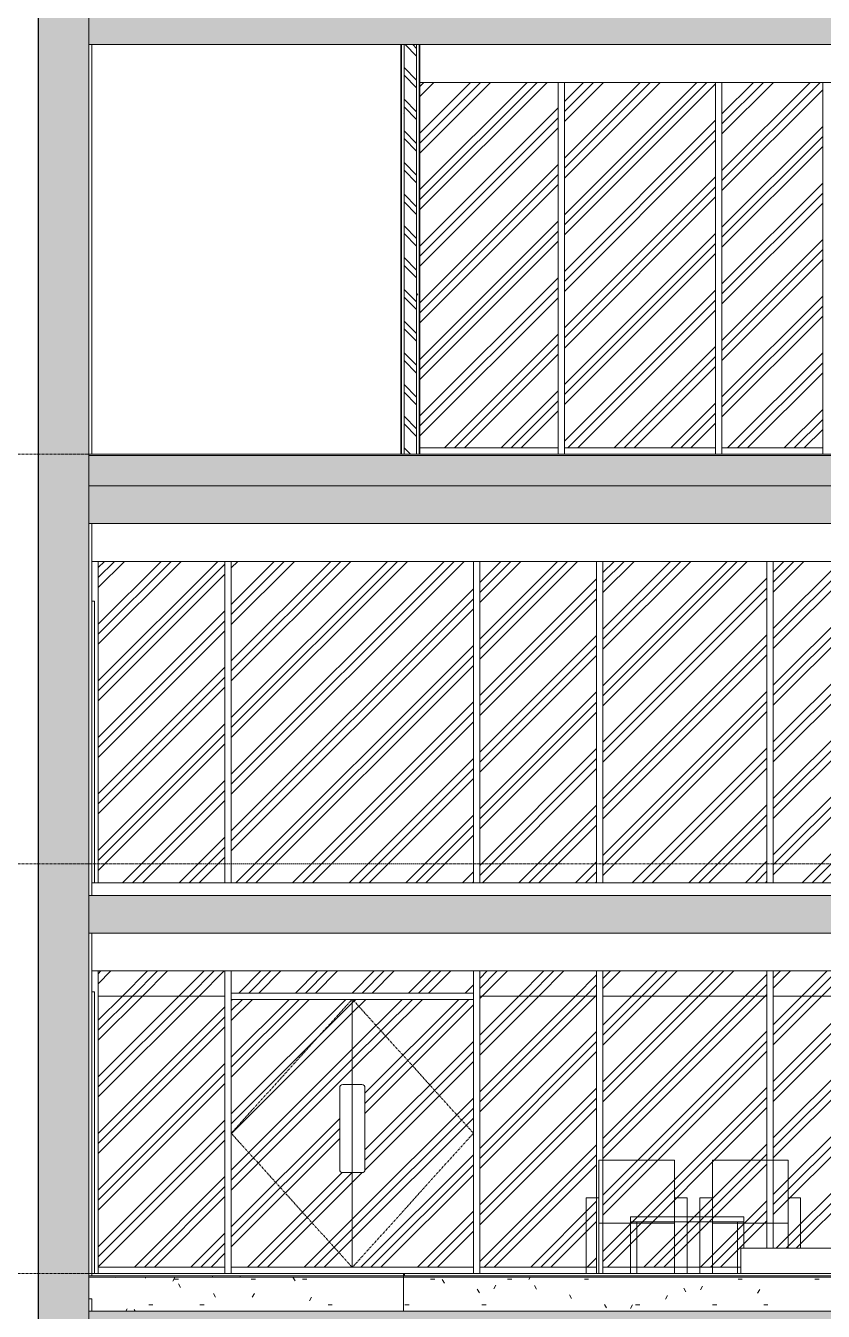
# Model space of a CAD drawing. Header units: millimetres. Extents: x 78096 to 288885, y -20632 to 149556.
# Drawn here: x 229584 to 235909, y 89700 to 99900 of the extents above; entities that cross this region are included whole.
import ezdxf

# ---------------------------------------------------------------- set-up
doc = ezdxf.new("R2010")
doc.units = ezdxf.units.MM
doc.linetypes.add('Centre', pattern=[31.75, 6.35, -4.7625, 15.875, -4.7625])
doc.linetypes.add('Grid Line', pattern=[22.225, 12.7, -3.175, 3.175, -3.175])
for name, color, linetype, lineweight in [('A-DETL', 90, 'Continuous', 9), ('A-DETL-GENF', 92, 'Continuous', 9), ('A-DOOR', 31, 'Continuous', 9), ('A-DOOR-FRAM', 31, 'Continuous', 9), ('A-DOOR-GLAZ', 31, 'Continuous', 9), ('A-FLOR', 192, 'Continuous', 9), ('A-FLOR-FNSH', 192, 'Continuous', 35), ('A-FLOR-LEVL', 51, 'Continuous', 9), ('A-FLOR-MCUT', 51, 'Continuous', 9), ('A-FLOR-PATT', 8, 'Continuous', 35), ('A-GENM', 13, 'Continuous', 9), ('A-GLAZ-CURT', 52, 'Continuous', 9), ('A-GLAZ-CWMG', 51, 'Continuous', 9), ('A-WALL', 113, 'Continuous', 9), ('A-WALL-FNSH', 113, 'Continuous', 25), ('A-WALL-PATT', 111, 'Continuous', 25), ('I-FURN', 30, 'Continuous', 9), ('S-BEAM', 12, 'Continuous', 9), ('S-COLS', 52, 'Continuous', 9), ('S-GRID', 1, 'Continuous', 9)]:
    doc.layers.add(name, color=color, linetype=linetype, lineweight=lineweight)
pattern_1 = [(45, (5066.1, 117385), (-224.5064, 224.5064), []), (45, (5145.46, 117385), (0, 449.0128), []), (45, (4986.7, 117385), (0, 449.0128), [])]
pattern_2 = [(0, (230762.54, 117385), (812.8, 203.2), [33.528, -576.072, 33.528, -576.072, -3251.2]), (0, (230762.54, 117385), (812.8, 203.2), [-1219.2, 33.528, -1185.672, 33.528, -576.072, -1422.4]), (0, (230762.54, 117385), (812.8, 203.2), [-3048, 33.528, -372.872, 33.528, -982.472]), (120, (231067.34, 117486.6), (-582.3764, 602.3054), [33.528, -576.072, 33.528, -3827.272]), (120, (231067.34, 117486.6), (-582.3764, 602.3054), [-643.128, -576.072, 33.528, -1185.672, -2032]), (120, (231067.34, 117486.6), (-582.3764, 602.3054), [-2438.4, 33.528, -576.072, 33.528, -1388.872]), (120, (231067.34, 117486.6), (-582.3764, 602.3054), [-3081.528, -372.872, 33.528, -982.472]), (240, (231168.94, 117893), (-230.4236, -805.5054), [33.528, -576.072, 33.528, -3827.272]), (240, (231168.94, 117893), (-230.4236, -805.5054), [-643.128, -576.072, 33.528, -1185.672, -2032]), (240, (231168.94, 117893), (-230.4236, -805.5054), [-2438.4, 33.528, -576.072, 33.528, -1388.872]), (240, (231168.94, 117893), (-230.4236, -805.5054), [-3081.528, -372.872, 33.528, -982.472])]
pattern_3 = [(0, (230762.54, 117385), (406.4, 101.6), [33.528, -271.272, 33.528, -271.272, -1625.6]), (0, (230762.54, 117385), (406.4, 101.6), [-609.6, 33.528, -576.072, 33.528, -271.272, -711.2]), (0, (230762.54, 117385), (406.4, 101.6), [-1524, 33.528, -169.672, 33.528, -474.472]), (120, (230914.94, 117435.8), (-291.18818, 301.15272), [33.528, -271.272, 33.528, -271.272, -1625.6]), (120, (230914.94, 117435.8), (-291.18818, 301.15272), [-609.6, 33.528, -576.072, 33.528, -271.272, -711.2]), (120, (230914.94, 117435.8), (-291.18818, 301.15272), [-1524, 33.528, -169.672, 33.528, -474.472]), (240, (230965.74, 117639), (-115.21182, -402.75272), [33.528, -271.272, 33.528, -271.272, -1625.6]), (240, (230965.74, 117639), (-115.21182, -402.75272), [-609.6, 33.528, -576.072, 33.528, -271.272, -711.2]), (240, (230965.74, 117639), (-115.21182, -402.75272), [-1524, 33.528, -169.672, 33.528, -474.472])]
pattern_4 = [(50, (230762.54, 117385), (728.7365, -63.756), [76.2, -838.2]), (355, (230762.54, 117385), (-140.972, 764.228), [60.96, -670.56]), (100.451, (230823.3, 117379.7), (587.77, 700.467), [64.76, -712.36]), (46.184, (230762.5, 117588.2), (1084.316, -168.171), [114.3, -1257.3]), (96.636, (230852.9, 117574.2), (949.61, 989.71), [97.14, -1068.54]), (351.184, (230762.5, 117588.2), (949.62, 989.7), [91.44, -1005.84]), (21, (230864.14, 117537.4), (606.458, -409.0606), [76.2, -838.2]), (326, (230864.14, 117537.4), (247.208, 736.753), [60.96, -670.56]), (71.451, (230914.7, 117503.3), (853.668, 327.685), [64.76, -712.36]), (37.5, (230762.54, 117385), (12.3547, 338.2201), [33.528, -628.904, 33.528, -647.192, -673.1]), (37.5, (230762.54, 117385), (12.3547, 338.2201), [-1343.152, 33.528, -639.572]), (7.5, (230762.54, 117385), (267.2789, 400.7221), [33.528, -354.584, 33.528, -613.664, -256.54]), (7.5, (230762.54, 117385), (267.2789, 400.7221), [-1035.304, 33.528, -223.012]), (327.5, (230535.98, 117385), (542.3633, -22.9153), [33.528, -220.472, 33.528, -758.952, -1051.56]), (327.5, (230535.98, 117385), (542.3633, -22.9153), [-1046.48, 33.528, -1018.032]), (317.5, (230434.38, 117385), (592.517, 101.707), [33.528, -296.672, 33.528, -492.76, -746.76]), (317.5, (230434.38, 117385), (592.517, 101.707), [-856.488, 33.528, -713.232])]

# ---------------------------------------------------------------- blocks, each defined once
blk = doc.blocks.new('M_Concrete-Rectangular-Column - 45 x 100-4813828-TOMH A-A')
at = {"layer": 'S-COLS'}
blk.add_line((10208, 99450), (10208, 96500), dxfattribs=at)
blk = doc.blocks.new('System Panel - Glazed-V4-TOMH A-A')
at = {"layer": 'A-GLAZ-CURT'}
h = blk.add_hatch(dxfattribs=at)
h.set_pattern_fill('FP_4', color=9, style=0, pattern_type=2)
h.set_pattern_definition(pattern_1)
h.paths.add_polyline_path([(10713, 90200), (11116, 90200), (11116, 92200), (9816, 92200), (9816, 90200), (10612, 90200)])
blk.add_line((11116, 92200), (9816, 92200), dxfattribs=at)
blk = doc.blocks.new('System Panel - Glazed-V5-TOMH A-A')
at = {"layer": 'A-GLAZ-CURT'}
h = blk.add_hatch(dxfattribs=at)
h.set_pattern_fill('FP_4', color=9, style=0, pattern_type=2)
h.set_pattern_definition(pattern_1)
h.paths.add_polyline_path([(9560, 90050), (9560, 90200), (9766, 90200), (9766, 92200), (8465, 92200), (8465, 90050), (9098, 90050)])
blk.add_line((9766, 92200), (8465, 92200), dxfattribs=at)
blk = doc.blocks.new('System Panel - Glazed-4671089-TOMH A-A')
at = {"layer": 'A-GLAZ-CURT'}
h = blk.add_hatch(dxfattribs=at)
h.set_pattern_fill('FP_4', color=9, style=0, pattern_type=2)
h.set_pattern_definition(pattern_1)
h.paths.add_polyline_path([(7488, 90050), (8415, 90050), (8415, 92200), (7488, 92200), (7488, 90050)])
blk.add_line((8415, 92200), (7488, 92200), dxfattribs=at)
blk = doc.blocks.new('Doors_Dbl_Glass_No_Frame_1 - Glass_Dbl_Door-4392567-TOMH A-A')
at = {"layer": 'A-DOOR'}
h = blk.add_hatch(dxfattribs=at)
h.set_pattern_fill('FP_4', color=256, style=0, pattern_type=2)
h.set_pattern_definition(pattern_1)
h.paths.add_polyline_path([(5869, 90050), (6478, 90050), (6478, 90800), (6396, 90801), (6390, 90803), (6385, 90807), (6381, 90812), (6379, 90819), (6378, 90825), (6379, 91481), (6381, 91487), (6385, 91493), (6390, 91497), (6396, 91499), (6403, 91500), (6478, 91500), (6478, 92175), (5518, 92175), (5518, 90050)])
at = {"layer": 'A-DOOR-GLAZ'}
h = blk.add_hatch(dxfattribs=at)
h.set_pattern_fill('FP_4', color=256, style=0, pattern_type=2)
h.set_pattern_definition(pattern_1)
h.paths.add_polyline_path([(7438, 90050), (7438, 92175), (6478, 92175), (6478, 91500), (6559, 91499), (6565, 91497), (6571, 91493), (6575, 91487), (6577, 91481), (6578, 91475), (6577, 90819), (6575, 90812), (6571, 90807), (6565, 90803), (6559, 90801), (6553, 90800), (6478, 90800), (6478, 90050), (6676, 90050)])
at = {"layer": 'A-DOOR', "linetype": 'Centre'}
for p, q in [((6476, 92175), (5518, 91113)), ((7438, 91113), (6479, 92175)), ((5518, 91113), (6476, 90050)), ((6480, 90050), (7438, 91113))]:
    blk.add_line(p, q, dxfattribs=at)
at = {"layer": 'A-DOOR'}
for p, q in [((6478, 91500), (6403, 91500)), ((6553, 91500), (6478, 91500)), ((6478, 91500), (6478, 90800)), ((6478, 90800), (6478, 91500)), ((6378, 91475), (6378, 90825)), ((6578, 90825), (6578, 91475)), ((6403, 90800), (6478, 90800)), ((6478, 90800), (6553, 90800))]:
    blk.add_line(p, q, dxfattribs=at)
for centre, start, end in [((6403, 91475), 90, 180), ((6553, 91475), 360, 90), ((6403, 90825), 180, 270), ((6553, 90825), 270, 0)]:
    blk.add_arc(centre, 25, start, end, dxfattribs=at)
at = {"layer": 'A-DOOR-GLAZ'}
for p, q in [((6478, 91500), (6478, 92175)), ((6478, 92175), (6478, 91500)), ((6478, 90050), (6478, 90800)), ((6478, 90800), (6478, 90050))]:
    blk.add_line(p, q, dxfattribs=at)
blk = doc.blocks.new('System Panel - Glazed-4671090-TOMH A-A')
at = {"layer": 'A-GLAZ-CURT'}
h = blk.add_hatch(dxfattribs=at)
h.set_pattern_fill('FP_4', color=9, style=0, pattern_type=2)
h.set_pattern_definition(pattern_1)
h.paths.add_polyline_path([(5468, 90050), (5468, 92200), (4463, 92200), (4463, 90050), (5062, 90050)])
blk.add_line((5468, 92200), (4463, 92200), dxfattribs=at)
blk = doc.blocks.new('Rectangular Mullion - 50 x 150mm ALUMINIUM-V6-TOMH A-A')
at = {"layer": 'A-GLAZ-CWMG'}
for p, q in [((8465, 90000), (8465, 90050)), ((8465, 90050), (8683, 90050)), ((8465, 90000), (8683, 90000)), ((8683, 90050), (8733, 90050)), ((8683, 90000), (8733, 90000)), ((8733, 90050), (9033, 90050)), ((8733, 90000), (9033, 90000)), ((9033, 90050), (9133, 90050)), ((9033, 90000), (9132, 90000)), ((9133, 90050), (9233, 90050)), ((9133, 90000), (9207, 90000)), ((9207, 90000), (9233, 90000)), ((9233, 90050), (9333, 90050)), ((9233, 90000), (9333, 90000)), ((9333, 90050), (9533, 90050)), ((9333, 90000), (9533, 90000)), ((9533, 90050), (9560, 90050)), ((9533, 90000), (9560, 90000))]:
    blk.add_line(p, q, dxfattribs=at)
blk = doc.blocks.new('Rectangular Mullion - 50 x 150mm ALUMINIUM-4539615-TOMH A-A')
at = {"layer": 'A-GLAZ-CWMG'}
for p, q in [((7488, 90000), (7488, 90050)), ((7488, 90050), (8333, 90050)), ((8333, 90050), (8415, 90050)), ((8415, 90050), (8415, 90000))]:
    blk.add_line(p, q, dxfattribs=at)
blk = doc.blocks.new('Rectangular Mullion - 50 x 150mm ALUMINIUM-4296240-TOMH A-A')
at = {"layer": 'A-GLAZ-CWMG'}
for p, q in [((5518, 90000), (5518, 90050)), ((5518, 90050), (7438, 90050)), ((7438, 90050), (7438, 90000))]:
    blk.add_line(p, q, dxfattribs=at)
blk = doc.blocks.new('Rectangular Mullion - 50 x 150mm ALUMINIUM-4539616-TOMH A-A')
at = {"layer": 'A-GLAZ-CWMG'}
for p, q in [((4463, 90000), (4463, 90050)), ((4463, 90050), (5468, 90050)), ((5468, 90050), (5468, 90000))]:
    blk.add_line(p, q, dxfattribs=at)
blk = doc.blocks.new('Rectangular Mullion - 50 x 150mm ALUMINIUM-4392616-TOMH A-A')
at = {"layer": 'A-GLAZ-CWMG'}
blk.add_line((4463, 92200), (4463, 90000), dxfattribs=at)
blk = doc.blocks.new('Rectangular Mullion - 50 x 150mm ALUMINIUM-4392585-TOMH A-A')
at = {"layer": 'A-GLAZ-CWMG'}
for p, q in [((12467, 92200), (12467, 90900)), ((12517, 92200), (12517, 90900)), ((12467, 90900), (12467, 90400)), ((12517, 90900), (12517, 90400)), ((12467, 90400), (12467, 90200)), ((12517, 90400), (12517, 90200))]:
    blk.add_line(p, q, dxfattribs=at)
blk = doc.blocks.new('Rectangular Mullion - 50 x 150mm ALUMINIUM-V8-TOMH A-A')
at = {"layer": 'A-GLAZ-CWMG'}
for p, q in [((8415, 92200), (8415, 90600)), ((8465, 92200), (8465, 90900)), ((8465, 90900), (8465, 90400)), ((8415, 90600), (8415, 90000)), ((8465, 90400), (8465, 90000)), ((8433, 90000), (8415, 90000)), ((8465, 90000), (8433, 90000))]:
    blk.add_line(p, q, dxfattribs=at)
blk = doc.blocks.new('Rectangular Mullion - 50 x 150mm ALUMINIUM-4392559-TOMH A-A')
at = {"layer": 'A-GLAZ-CWMG'}
for p, q in [((7438, 92200), (7438, 90000)), ((7488, 92200), (7488, 90000))]:
    blk.add_line(p, q, dxfattribs=at)
blk = doc.blocks.new('System Panel - Glazed-4910236-TOMH A-A')
at = {"layer": 'A-GLAZ-CURT'}
h = blk.add_hatch(dxfattribs=at)
h.set_pattern_fill('FP_4', color=9, style=0, pattern_type=2)
h.set_pattern_definition(pattern_1)
h.paths.add_polyline_path([(9502, 96550), (10208, 96550), (10208, 99450), (9409, 99450), (9409, 96550)])
blk = doc.blocks.new('System Panel - Glazed-V15-TOMH A-A')
at = {"layer": 'A-GLAZ-CURT'}
h = blk.add_hatch(dxfattribs=at)
h.set_pattern_fill('FP_4', color=9, style=0, pattern_type=2)
h.set_pattern_definition(pattern_1)
h.paths.add_polyline_path([(8695, 96550), (9359, 96550), (9359, 99450), (8160, 99450), (8160, 96550), (8291, 96550)])
blk = doc.blocks.new('System Panel - Glazed-V16-TOMH A-A')
at = {"layer": 'A-GLAZ-CURT'}
h = blk.add_hatch(dxfattribs=at)
h.set_pattern_fill('FP_4', color=9, style=0, pattern_type=2)
h.set_pattern_definition(pattern_1)
h.paths.add_polyline_path([(7080, 96550), (8110, 96550), (8110, 99450), (7013, 99450), (7013, 96550)])
blk = doc.blocks.new('Rectangular Mullion - 50 x 150mm ALUMINIUM-4910232-TOMH A-A')
at = {"layer": 'A-GLAZ-CWMG'}
for p, q in [((9409, 96500), (9409, 96550)), ((9409, 96550), (10208, 96550))]:
    blk.add_line(p, q, dxfattribs=at)
blk = doc.blocks.new('Rectangular Mullion - 50 x 150mm ALUMINIUM-V18-TOMH A-A')
at = {"layer": 'A-GLAZ-CWMG'}
for p, q in [((8160, 96500), (8160, 96550)), ((8160, 96550), (9359, 96550)), ((9359, 96550), (9359, 96500))]:
    blk.add_line(p, q, dxfattribs=at)
blk = doc.blocks.new('Rectangular Mullion - 50 x 150mm ALUMINIUM-V19-TOMH A-A')
at = {"layer": 'A-GLAZ-CWMG'}
for p, q in [((7013, 96550), (8110, 96550)), ((8110, 96550), (8110, 96500))]:
    blk.add_line(p, q, dxfattribs=at)
blk = doc.blocks.new('Rectangular Mullion - 50 x 150mm ALUMINIUM-V14-TOMH A-A')
at = {"layer": 'A-GLAZ-CWMG'}
for p, q in [((13424, 99450), (13424, 96500)), ((13474, 99450), (13474, 96500))]:
    blk.add_line(p, q, dxfattribs=at)
blk = doc.blocks.new('System Panel - Glazed-V120-TOMH A-A')
at = {"layer": 'A-GLAZ-CURT'}
h = blk.add_hatch(dxfattribs=at)
h.set_pattern_fill('FP_4', color=9, style=0, pattern_type=2)
h.set_pattern_definition(pattern_1)
h.paths.add_polyline_path([(11116, 92200), (11116, 92400), (9816, 92400), (9816, 92200)])
h.paths.add_polyline_path([(11116, 93100), (11116, 95650), (9816, 95650), (9816, 93100)])
blk.add_line((9816, 92200), (11116, 92200), dxfattribs=at)
blk = doc.blocks.new('System Panel - Glazed-V121-TOMH A-A')
at = {"layer": 'A-GLAZ-CURT'}
h = blk.add_hatch(dxfattribs=at)
h.set_pattern_fill('FP_4', color=9, style=0, pattern_type=2)
h.set_pattern_definition(pattern_1)
h.paths.add_polyline_path([(9766, 92200), (9766, 92400), (8465, 92400), (8465, 92200)])
h.paths.add_polyline_path([(9766, 93100), (9766, 95650), (8465, 95650), (8465, 93100)])
blk.add_line((8465, 92200), (9766, 92200), dxfattribs=at)
blk = doc.blocks.new('System Panel - Glazed-4671097-TOMH A-A')
at = {"layer": 'A-GLAZ-CURT'}
h = blk.add_hatch(dxfattribs=at)
h.set_pattern_fill('FP_4', color=9, style=0, pattern_type=2)
h.set_pattern_definition(pattern_1)
h.paths.add_polyline_path([(8291, 92200), (8415, 92200), (8415, 92400), (7488, 92400), (7488, 92200)])
h.paths.add_polyline_path([(8415, 93100), (8415, 95650), (7488, 95650), (7488, 93100), (8291, 93100)])
blk.add_line((7488, 92200), (8415, 92200), dxfattribs=at)
blk = doc.blocks.new('System Panel - Glazed-4392573-TOMH A-A')
at = {"layer": 'A-GLAZ-CURT'}
h = blk.add_hatch(dxfattribs=at)
h.set_pattern_fill('FP_4', color=9, style=0, pattern_type=2)
h.set_pattern_definition(pattern_1)
h.paths.add_polyline_path([(5518, 92225), (7438, 92225), (7438, 92400), (5518, 92400)])
h.paths.add_polyline_path([(5518, 93100), (7438, 93100), (7438, 95650), (5518, 95650), (5518, 93561)])
blk = doc.blocks.new('System Panel - Glazed-4671098-TOMH A-A')
at = {"layer": 'A-GLAZ-CURT'}
h = blk.add_hatch(dxfattribs=at)
h.set_pattern_fill('FP_4', color=9, style=0, pattern_type=2)
h.set_pattern_definition(pattern_1)
h.paths.add_polyline_path([(5468, 92200), (5468, 92400), (4463, 92400), (4463, 92200), (5062, 92200)])
h.paths.add_polyline_path([(5468, 93100), (5468, 95650), (4463, 95650), (4463, 93100), (5062, 93100)])
blk.add_line((4463, 92200), (5468, 92200), dxfattribs=at)
blk = doc.blocks.new('Rectangular Mullion - 50 x 150mm ALUMINIUM-4392618-TOMH A-A')
at = {"layer": 'A-GLAZ-CWMG'}
for p, q in [((4463, 95650), (4463, 93100)), ((4463, 92400), (4463, 92200))]:
    blk.add_line(p, q, dxfattribs=at)
blk = doc.blocks.new('Rectangular Mullion - 50 x 150mm ALUMINIUM-4392586-TOMH A-A')
at = {"layer": 'A-GLAZ-CWMG'}
for p, q in [((12467, 95650), (12467, 93100)), ((12517, 95650), (12517, 93100)), ((12467, 92400), (12467, 92200)), ((12517, 92400), (12517, 92200))]:
    blk.add_line(p, q, dxfattribs=at)
blk = doc.blocks.new('Rectangular Mullion - 50 x 150mm ALUMINIUM-4392560-TOMH A-A')
at = {"layer": 'A-GLAZ-CWMG'}
for p, q in [((7438, 95650), (7438, 93100)), ((7488, 95650), (7488, 93100)), ((7438, 92400), (7438, 92200)), ((7488, 92400), (7488, 92200))]:
    blk.add_line(p, q, dxfattribs=at)
blk = doc.blocks.new('Rectangular Mullion - 50 x 150mm-4392562-TOMH A-A')
at = {"layer": 'A-GLAZ-CWMG'}
for p, q in [((5518, 92175), (5518, 92225)), ((7438, 92225), (5518, 92225)), ((7438, 92225), (7438, 92175)), ((7438, 92175), (5518, 92175))]:
    blk.add_line(p, q, dxfattribs=at)
blk = doc.blocks.new('Generic Models 7 - Generic Models 7-4469310-TOMH A-A')
at = {"layer": 'A-GENM'}
for p, q in [((9560, 90200), (12960, 90200)), ((9560, 90000), (9560, 90200)), ((12960, 90000), (12960, 90200))]:
    blk.add_line(p, q, dxfattribs=at)
blk = doc.blocks.new('F_Trapezi01 - F_Trapezi sofa-V197-TOMH A-A')
at = {"layer": 'I-FURN'}
for p, q in [((8683, 90410), (8683, 90450)), ((8683, 90000), (8683, 90450)), ((8683, 90450), (9583, 90450)), ((9583, 90450), (8683, 90450)), ((8683, 90000), (8683, 90410)), ((8683, 90410), (8683, 90000)), ((8733, 90410), (8683, 90410)), ((8683, 90000), (8683, 90410)), ((8683, 90410), (8733, 90410)), ((8733, 90410), (8733, 90000)), ((8733, 90000), (8733, 90410)), ((8733, 90410), (8733, 90000)), ((8733, 90000), (8733, 90410)), ((9533, 90410), (8733, 90410)), ((8733, 90410), (9533, 90410)), ((9533, 90000), (9533, 90410)), ((9583, 90410), (9533, 90410)), ((9533, 90000), (9533, 90410)), ((9533, 90410), (9533, 90000)), ((9533, 90410), (9583, 90410)), ((9533, 90000), (9533, 90410)), ((9583, 90450), (9583, 90410)), ((9583, 90450), (9583, 90200)), ((9583, 90410), (9583, 90200)), ((9583, 90200), (9583, 90410)), ((9583, 90200), (9583, 90410))]:
    blk.add_line(p, q, dxfattribs=at)
blk = doc.blocks.new('F_Armchair - F_Armchair_outside-2455950-TOMH A-A')
at = {"layer": 'I-FURN'}
for p, q in [((9333, 90900), (9933, 90900)), ((9933, 90900), (9333, 90900)), ((9333, 90600), (9333, 90900)), ((9333, 90600), (9333, 90900)), ((9933, 90900), (9933, 90600)), ((9933, 90600), (9933, 90900)), ((9333, 90600), (9233, 90600)), ((9233, 90600), (9333, 90600)), ((9233, 90450), (9233, 90600)), ((9233, 90450), (9233, 90600)), ((9333, 90450), (9333, 90600)), ((9333, 90450), (9333, 90600)), ((9333, 90600), (9333, 90450)), ((9333, 90450), (9333, 90600)), ((9933, 90600), (9933, 90400)), ((9933, 90400), (9933, 90600)), ((10033, 90600), (9933, 90600)), ((9933, 90600), (10033, 90600)), ((9933, 90400), (9933, 90600)), ((9933, 90200), (9933, 90600)), ((10033, 90600), (10033, 90200)), ((10033, 90200), (10033, 90600)), ((9233, 90410), (9233, 90450)), ((9233, 90410), (9233, 90450)), ((9233, 90000), (9233, 90410)), ((9233, 90000), (9233, 90410)), ((9333, 90410), (9333, 90450)), ((9333, 90410), (9333, 90450)), ((9333, 90450), (9333, 90410)), ((9333, 90410), (9333, 90450)), ((9333, 90400), (9333, 90410)), ((9333, 90400), (9333, 90410)), ((9333, 90410), (9333, 90400)), ((9333, 90000), (9333, 90410)), ((9333, 90000), (9333, 90400)), ((9333, 90000), (9333, 90400)), ((9333, 90400), (9533, 90400)), ((9533, 90400), (9333, 90400)), ((9333, 90000), (9333, 90400)), ((9333, 90000), (9333, 90400)), ((9333, 90400), (9333, 90000)), ((9533, 90400), (9583, 90400)), ((9583, 90400), (9533, 90400)), ((9583, 90400), (9933, 90400)), ((9933, 90400), (9583, 90400)), ((9933, 90400), (9933, 90200)), ((9933, 90200), (9933, 90400)), ((9933, 90400), (9933, 90200)), ((9933, 90200), (9933, 90400)), ((9933, 90200), (9933, 90400)), ((9233, 90000), (9333, 90000)), ((9333, 90000), (9533, 90000)), ((9533, 90000), (9333, 90000)), ((9333, 90000), (9533, 90000)), ((9533, 90000), (9560, 90000)), ((9560, 90000), (9533, 90000)), ((9533, 90000), (9560, 90000))]:
    blk.add_line(p, q, dxfattribs=at)
blk = doc.blocks.new('F_Armchair - F_Armchair_outside-V198-TOMH A-A')
at = {"layer": 'I-FURN'}
for p, q in [((8433, 90900), (9033, 90900)), ((9033, 90900), (8433, 90900)), ((8433, 90600), (8433, 90900)), ((8433, 90600), (8433, 90900)), ((9033, 90900), (9033, 90600)), ((9033, 90600), (9033, 90900)), ((8433, 90600), (8333, 90600)), ((8333, 90600), (8433, 90600)), ((8333, 90000), (8333, 90600)), ((8333, 90000), (8333, 90600)), ((8433, 90400), (8433, 90600)), ((8433, 90400), (8433, 90600)), ((8433, 90600), (8433, 90400)), ((8433, 90000), (8433, 90600)), ((9033, 90600), (9033, 90450)), ((9033, 90450), (9033, 90600)), ((9133, 90600), (9033, 90600)), ((9033, 90600), (9133, 90600)), ((9033, 90450), (9033, 90600)), ((9033, 90450), (9033, 90600)), ((9133, 90600), (9133, 90450)), ((9133, 90450), (9133, 90600)), ((8433, 90000), (8433, 90400)), ((8433, 90000), (8433, 90400)), ((8433, 90400), (8683, 90400)), ((8683, 90400), (8433, 90400)), ((8433, 90000), (8433, 90400)), ((8433, 90000), (8433, 90400)), ((8433, 90400), (8433, 90000)), ((8683, 90400), (8733, 90400)), ((8733, 90400), (8683, 90400)), ((8733, 90400), (9033, 90400)), ((9033, 90400), (8733, 90400)), ((9033, 90450), (9033, 90410)), ((9033, 90410), (9033, 90450)), ((9033, 90410), (9033, 90450)), ((9033, 90410), (9033, 90450)), ((9033, 90410), (9033, 90400)), ((9033, 90400), (9033, 90410)), ((9033, 90400), (9033, 90410)), ((9033, 90000), (9033, 90410)), ((9033, 90400), (9033, 90000)), ((9033, 90000), (9033, 90400)), ((9033, 90400), (9033, 90000)), ((9033, 90000), (9033, 90400)), ((9033, 90000), (9033, 90400)), ((9133, 90450), (9133, 90410)), ((9133, 90410), (9133, 90450)), ((9133, 90410), (9133, 90000)), ((9133, 90000), (9133, 90410)), ((8333, 90000), (8433, 90000)), ((8433, 90000), (8653, 90000)), ((8610, 90000), (8433, 90000)), ((8433, 90000), (8610, 90000)), ((8683, 90000), (8610, 90000)), ((8610, 90000), (8683, 90000)), ((8653, 90000), (8683, 90000)), ((8683, 90000), (8733, 90000)), ((8733, 90000), (8683, 90000)), ((8683, 90000), (8733, 90000)), ((8733, 90000), (9033, 90000)), ((9033, 90000), (8733, 90000)), ((8733, 90000), (9033, 90000)), ((9033, 90000), (9098, 90000))]:
    blk.add_line(p, q, dxfattribs=at)
blk = doc.blocks.new('Direct Shape - The_HUB-4475891-TOMH A-A')
at = {"layer": 'S-BEAM'}
for p, q in [((4413, 95650), (13793, 95650)), ((13943, 95650), (15188, 95650))]:
    blk.add_line(p, q, dxfattribs=at)
blk = doc.blocks.new('Direct Shape - M_Concrete-Rectangular Beam_70x70_8401372-4475130-TOMH A-A')
blk.add_blockref('Direct Shape - The_HUB-4475891-TOMH A-A', (0, 0))
blk = doc.blocks.new('Direct Shape - M_Concrete-Rectangular Beam_70x70_8402261-4475370-TOMH A-A')
at = {"layer": 'S-BEAM'}
for p, q in [((4413, 93100), (13793, 93100)), ((13943, 93100), (15188, 93100)), ((4413, 92400), (13793, 92400)), ((13943, 92400), (15188, 92400))]:
    blk.add_line(p, q, dxfattribs=at)
blk = doc.blocks.new('Direct Shape - The_HUB-4475595-TOMH A-A')
at = {"layer": 'S-BEAM'}
blk.add_line((7013, 99450), (15188, 99450), dxfattribs=at)
blk = doc.blocks.new('Direct Shape - M_Concrete-Rectangular Beam_70x70_8400483-4475453-TOMH A-A')
blk.add_blockref('Direct Shape - The_HUB-4475595-TOMH A-A', (0, 0))
blk = doc.blocks.new('Doors_IntSgl - 1000x2200-V222-TOMH A-A')
at = {"layer": 'A-DOOR'}
for q in [(4413, 92235), (4433, 90000)]:
    blk.add_line((4433, 92235), q, dxfattribs=at)
blk = doc.blocks.new('Doors_IntSgl - 1000x2200-4879811-TOMH A-A')
at = {"layer": 'A-DOOR'}
for p, q in [((4433, 132935), (4413, 132935)), ((4433, 130700), (4433, 132935))]:
    blk.add_line(p, q, dxfattribs=at)

msp = doc.modelspace()

# ---------------------------------------------------------------- hatches: boundary and pattern name
at = {"layer": 'A-DETL-GENF'}
h = msp.add_hatch(dxfattribs=at)
h.set_pattern_fill('FP_7', color=50, style=0, pattern_type=2)
h.set_pattern_definition(pattern_4)
h.paths.add_polyline_path([(229950.999, 82750), (230084.458, 82750), (230084.458, 141050), (229684.458, 141050), (229684.458, 82750)])
h = msp.add_hatch(dxfattribs=at)
h.set_pattern_fill('FP_7', color=50, style=0, pattern_type=2)
h.set_pattern_definition(pattern_4)
h.paths.add_polyline_path([(244184.346, 98357.768), (244384.346, 98357.768), (244384.346, 100300), (244184.346, 100300), (244184.346, 100050), (241734.387, 100050), (241734.387, 100250), (241334.387, 100250), (241334.387, 100050), (230084.458, 100050), (230084.458, 99750), (241324.621, 99750), (241324.621, 99450), (241734.387, 99450), (241734.387, 99750), (244184.346, 99750), (244184.346, 98585.776)])
h.paths.add_polyline_path([(211834.399, 99450), (212234.399, 99450), (212234.399, 99750), (217784.412, 99750), (217784.412, 100050), (212234.399, 100050), (212234.399, 100250), (211834.399, 100250), (211834.399, 100050), (207534.458, 100050), (207534.458, 100500), (207334.458, 100500), (207334.458, 99750), (211834.399, 99750), (211834.399, 99527.88)])
h.paths.add_polyline_path([(227584.412, 99750), (229484.553, 99750), (229484.553, 100050), (227584.412, 100050), (227584.412, 99841.915)])
h.paths.add_polyline_path([(229684.27, 99750), (229684.458, 99750), (229684.27, 99841.915)])
h = msp.add_hatch(dxfattribs=at)
h.set_pattern_fill('FP_7', color=50, style=0, pattern_type=2)
h.set_pattern_definition(pattern_4)
h.paths.add_polyline_path([(244184.346, 95200.819), (244384.346, 95200.819), (244384.346, 96710.241), (244184.346, 96710.241), (244184.346, 96250), (241734.387, 96250), (241734.387, 96450), (241334.387, 96450), (241334.387, 96250), (230084.458, 96250), (230084.458, 95950), (241324.621, 95950), (241324.621, 95650), (241734.387, 95650), (241734.387, 95950), (244184.346, 95950)])
h.paths.add_polyline_path([(212234.399, 95650), (212234.399, 95950), (217784.412, 95950), (217784.412, 96250), (212234.399, 96250), (212234.399, 96450), (211834.399, 96450), (211834.399, 96250), (207329.458, 96250), (207329.458, 96550), (207129.458, 96550), (207129.458, 95950), (211834.399, 95950), (211834.399, 95650), (212190.132, 95650)])
h.paths.add_polyline_path([(227584.412, 95950), (229484.553, 95950), (229484.553, 96250), (227584.412, 96250), (227584.412, 96073.5)])
h.paths.add_polyline_path([(229684.27, 95950), (229684.458, 95950), (229684.27, 96073.5)])
h = msp.add_hatch(dxfattribs=at)
h.set_pattern_fill('FP_7', color=50, style=0, pattern_type=2)
h.set_pattern_definition(pattern_4)
h.paths.add_polyline_path([(212234.399, 92400), (212234.399, 92700), (217784.412, 92700), (217784.412, 93000), (212234.399, 93000), (212234.399, 93200), (211834.399, 93200), (211834.399, 93000), (211534.389, 93000), (211534.389, 93250), (211334.4, 93250), (211334.4, 92700), (211834.399, 92700), (211834.399, 92400), (212190.132, 92400)])
h.paths.add_polyline_path([(241734.387, 92400), (241734.387, 93200), (241334.387, 93200), (241334.387, 93000), (230084.458, 93000), (230084.458, 92700), (241324.621, 92700), (241324.621, 92400)])
h.paths.add_polyline_path([(227584.412, 92700), (229484.553, 92700), (229484.553, 93000), (227584.412, 93000), (227584.412, 92933.154)])
h.paths.add_polyline_path([(229684.27, 92700), (229684.458, 92700), (229684.27, 92933.154)])
h = msp.add_hatch(dxfattribs=at)
h.set_pattern_fill('FP_7', color=50, style=0, pattern_type=2)
h.set_pattern_definition(pattern_4)
h.paths.add_polyline_path([(268634.367, 80800), (268634.367, 90050), (268484.38, 90050), (268484.38, 89750), (268334.38, 89750), (268334.38, 89050), (268177.262, 89050), (268177.262, 90050), (267880.466, 90050), (267880.466, 88800), (268334.38, 88800), (268334.38, 82800), (230084.458, 82800), (230084.298, 82750), (229684.458, 82750), (229684.27, 82800), (200734.282, 82800), (200734.282, 86100), (205234.386, 86100), (205234.386, 85800), (205534.386, 85800), (205534.386, 86100), (211834.364, 86100), (211834.364, 85800), (212134.411, 85800), (212134.411, 86100), (217784.412, 86100), (217784.412, 86400), (200734.399, 86400), (200734.399, 89400), (205234.386, 89400), (205234.386, 89100), (205534.386, 89100), (205534.386, 89400), (205834.394, 89400), (205834.394, 89700), (200734.399, 89700), (200734.399, 90000), (200434.386, 90000), (200434.399, 80800), (263050.796, 80800)])
h.paths.add_polyline_path([(262134.367, 88800), (267331.843, 88800), (267331.843, 90050), (267039.117, 90050), (267039.117, 89050), (262434.363, 89050), (262434.363, 89700), (247108.423, 89700), (247108.423, 90050), (246998.423, 90050), (246998.423, 89700), (230084.458, 89700), (230084.458, 89400), (241434.374, 89400), (241434.374, 89100), (241734.374, 89100), (241734.374, 89400), (244934.349, 89400), (244934.349, 89100), (245234.362, 89100), (245234.362, 89400), (253584.342, 89400), (253584.342, 89100), (253884.342, 89100), (253884.342, 89400), (262134.367, 89400), (262134.367, 88850.705)])
h.paths.add_polyline_path([(211834.364, 89100), (212134.411, 89100), (212134.411, 89400), (217784.412, 89400), (217784.412, 89700), (207034.394, 89700), (207034.394, 89400), (211834.364, 89400), (211834.364, 89164.74)])
h.paths.add_polyline_path([(228336.374, 89400), (229484.553, 89400), (229484.553, 89700), (227584.412, 89700), (227584.412, 89400), (227932.718, 89400)])
at = {"layer": 'A-FLOR-PATT', "lineweight": 9}
h = msp.add_hatch(dxfattribs=at)
h.set_pattern_fill('FP_2', color=256, style=0, pattern_type=2)
h.set_pattern_definition(pattern_2)
h.paths.add_polyline_path([(235602.184, 96250), (241334.387, 96250), (241334.387, 96450), (241734.387, 96450), (241734.387, 96250), (242135.279, 96250), (242135.279, 96490), (230084.458, 96490), (230084.458, 96250), (235198.528, 96250)])
h.paths.add_polyline_path([(224384.412, 96250), (224384.412, 96490), (222584.424, 96490), (222584.424, 96250), (224299.814, 96250)])
h.paths.add_polyline_path([(212234.399, 96250), (216484.346, 96250), (216484.346, 96490), (212034.345, 96490), (212034.345, 96450), (212234.399, 96450), (212234.399, 96260.85)])
h.paths.add_polyline_path([(227932.718, 96250), (229484.553, 96250), (229484.553, 96490), (227584.412, 96490), (227584.412, 96250)])
h.paths.add_polyline_path([(216584.346, 96250), (217784.412, 96250.12), (217784.412, 96490), (216584.346, 96490), (216584.346, 96387.535)])
h.paths.add_polyline_path([(229684.27, 96250), (229684.458, 96250), (229684.27, 96387.535)])
h.paths.add_polyline_path([(222334.424, 96278.947), (222384.424, 96278.947), (222384.424, 96490), (222334.424, 96490), (222334.424, 96387.535)])
h = msp.add_hatch(dxfattribs=at)
h.set_pattern_fill('FP_13', color=256, style=0, pattern_type=2)
h.set_pattern_definition(pattern_3)
h.paths.add_polyline_path([(229345.515, 89970), (229484.553, 89970), (229484.553, 89980), (227584.424, 89980), (227584.424, 89970), (229143.687, 89970)])
h.paths.add_polyline_path([(222334.424, 89970), (224384.412, 89970), (224384.412, 89980), (222334.424, 89980)])
h.paths.add_polyline_path([(239734.009, 89970), (239734.009, 89980), (232588.299, 89980), (232588.299, 89970), (239638.744, 89970)])
h = msp.add_hatch(dxfattribs=at)
h.set_pattern_fill('FP_2', color=256, style=0, pattern_type=2)
h.set_pattern_definition(pattern_2)
h.paths.add_polyline_path([(222584.424, 89700), (224384.412, 89700), (224384.412, 89970), (222584.424, 89970), (222584.424, 89732.927)])
h.paths.add_polyline_path([(229684.27, 89700), (229684.458, 89700), (229684.27, 89792.809)])
h.paths.add_polyline_path([(229384.553, 89700), (229384.553, 89970), (227584.424, 89970), (227584.424, 89700), (229364.553, 89700)])
h.paths.add_polyline_path([(239734.009, 89700), (239734.009, 89970), (232588.299, 89970), (232588.299, 89700), (239638.744, 89700)])
h.paths.add_polyline_path([(222334.424, 89780), (222384.424, 89780), (222384.424, 89970), (222334.424, 89970), (222334.424, 89792.809)])
h = msp.add_hatch(dxfattribs=at)
h.set_pattern_fill('FP_13', color=256, style=0, pattern_type=2)
h.set_pattern_definition(pattern_3)
h.paths.add_polyline_path([(232588.299, 89970), (232588.299, 89980), (230084.458, 89980), (230084.458, 89970), (232372.935, 89970)])
h = msp.add_hatch(dxfattribs=at)
h.set_pattern_fill('FP_2', color=256, style=0, pattern_type=2)
h.set_pattern_definition(pattern_2)
h.paths.add_polyline_path([(231565.623, 89700), (232588.299, 89700), (232588.299, 89970), (230084.458, 89970), (230084.458, 89700), (231363.795, 89700)])
at = {"layer": 'A-WALL-PATT', "lineweight": 9}
h = msp.add_hatch(dxfattribs=at)
h.set_pattern_fill('FP_2', color=256, style=0, pattern_type=2)
h.set_pattern_definition(pattern_2)
h.paths.add_polyline_path([(232564.458, 96500), (232584.458, 96500), (232584.458, 99750), (232564.458, 99750), (232564.458, 96701.569)])
h = msp.add_hatch(dxfattribs=at)
h.set_pattern_fill('FP_58', color=256, angle=135, style=0, pattern_type=2)
h.set_pattern_definition([(135, (232709.46, 98125), (-125.724, -125.724), []), (135, (232518.96, 98125), (-125.724, -125.724), [])])
h.paths.add_polyline_path([(232584.458, 96500), (232684.458, 96500), (232684.458, 99750), (232584.458, 99750), (232584.458, 96701.569)])
h = msp.add_hatch(dxfattribs=at)
h.set_pattern_fill('FP_2', color=256, style=0, pattern_type=2)
h.set_pattern_definition(pattern_2)
h.paths.add_polyline_path([(232684.458, 96500), (232704.458, 96500), (232704.458, 99750), (232684.458, 99750), (232684.458, 96701.569)])

# ---------------------------------------------------------------- linework, layer by layer
at = {"layer": 'A-DETL', "lineweight": 18}
for p, q in [((229684.27, 82800), (229684.27, 141050)), ((229684.458, 141050), (229684.458, 82750)), ((230084.458, 82750), (230084.458, 141050)), ((230084.458, 99750), (241324.621, 99750)), ((241334.387, 96250), (230084.458, 96250)), ((230084.458, 95950), (241324.621, 95950)), ((241334.387, 93000), (230084.458, 93000)), ((230084.458, 92700), (241324.621, 92700)), ((239734.009, 89700), (230084.458, 89700))]:
    msp.add_line(p, q, dxfattribs=at)
at = {"layer": 'A-FLOR', "lineweight": 18}
msp.add_line((232581.291, 90000), (232581.291, 89700), dxfattribs=at)
at = {"layer": 'A-FLOR-FNSH', "color": 7, "lineweight": 18}
for p, q in [((229684.458, 96500), (229684.27, 96500)), ((242135.279, 96500), (230109.458, 96500)), ((229684.458, 93250), (229684.27, 93250)), ((229684.458, 90000), (229684.27, 90000)), ((239734.009, 90000), (230109.494, 90000))]:
    msp.add_line(p, q, dxfattribs=at)
at = {"layer": 'A-FLOR-LEVL', "linetype": 'Centre'}
for p, q in [((192334.611, 96500), (278486.268, 96500)), ((192334.611, 93250), (278486.268, 93250)), ((192334.611, 90000), (278486.268, 90000))]:
    msp.add_line(p, q, dxfattribs=at)
at = {"layer": 'A-FLOR-MCUT', "lineweight": 18}
for p, q in [((229684.458, 96490), (229684.27, 96490)), ((242135.279, 96490), (230084.458, 96490)), ((229684.458, 93240), (229684.27, 93240)), ((229684.458, 89980), (229684.27, 89980)), ((229684.458, 89970), (229684.27, 89970)), ((239734.009, 89980), (230084.458, 89980)), ((239734.009, 89970), (230084.458, 89970)), ((232588.299, 90000), (232588.299, 89980))]:
    msp.add_line(p, q, dxfattribs=at)
at = {"layer": 'A-WALL', "lineweight": 18}
for p, q in [((232564.458, 99750), (232564.458, 96500)), ((232584.458, 99750), (232584.458, 96500)), ((232684.458, 99750), (232684.458, 96500)), ((232704.458, 99750), (232704.458, 96500)), ((230109.494, 89980), (230109.494, 90000))]:
    msp.add_line(p, q, dxfattribs=at)
at = {"layer": 'A-WALL', "color": 7, "lineweight": 18}
msp.add_line((232564.458, 96500), (232704.458, 96500), dxfattribs=at)
at = {"layer": 'A-WALL-FNSH', "color": 7, "lineweight": 18}
for p, q in [((230109.458, 96500), (230109.458, 99750)), ((232559.458, 99750), (232559.458, 96500)), ((232709.458, 96500), (232709.458, 99750)), ((230084.458, 96500), (230109.458, 96500)), ((232559.458, 96500), (232564.458, 96500)), ((232704.458, 96500), (232709.458, 96500)), ((230109.529, 93000), (230109.529, 95950)), ((230109.494, 90000), (230109.494, 92700)), ((230109.529, 89800), (230084.458, 89800)), ((230109.529, 89700), (230109.529, 89800))]:
    msp.add_line(p, q, dxfattribs=at)
at = {"layer": 'S-GRID', "linetype": 'Grid Line'}
msp.add_line((230084.458, 78125.107), (230084.458, 148256.175), dxfattribs=at)

# ---------------------------------------------------------------- block references
at = {"layer": 'A-DOOR', "linetype": 'Centre'}
msp.add_blockref('Doors_Dbl_Glass_No_Frame_1 - Glass_Dbl_Door-4392567-TOMH A-A', (225696.455, 0), dxfattribs=at)
at = {"layer": 'A-DOOR-FRAM'}
for name, p in [('Doors_IntSgl - 1000x2200-4879811-TOMH A-A', (225696.527, -37600)), ('Doors_IntSgl - 1000x2200-V222-TOMH A-A', (225696.455, 0))]:
    msp.add_blockref(name, p, dxfattribs=at)
at = {"layer": 'A-GENM'}
msp.add_blockref('Generic Models 7 - Generic Models 7-4469310-TOMH A-A', (225696.455, 0), dxfattribs=at)
at = {"layer": 'A-GLAZ-CURT'}
for name in ['System Panel - Glazed-V16-TOMH A-A', 'System Panel - Glazed-V15-TOMH A-A', 'System Panel - Glazed-4910236-TOMH A-A', 'System Panel - Glazed-4671098-TOMH A-A', 'System Panel - Glazed-4392573-TOMH A-A', 'System Panel - Glazed-4671097-TOMH A-A', 'System Panel - Glazed-V121-TOMH A-A', 'System Panel - Glazed-V120-TOMH A-A', 'System Panel - Glazed-4671090-TOMH A-A', 'System Panel - Glazed-4671089-TOMH A-A', 'System Panel - Glazed-V5-TOMH A-A', 'System Panel - Glazed-V4-TOMH A-A']:
    msp.add_blockref(name, (225696.455, 0), dxfattribs=at)
at = {"layer": 'A-GLAZ-CWMG'}
for name, p in [('Rectangular Mullion - 50 x 150mm ALUMINIUM-V14-TOMH A-A', (220382.117, 0)), ('Rectangular Mullion - 50 x 150mm ALUMINIUM-V14-TOMH A-A', (221631.105, 0)), ('Rectangular Mullion - 50 x 150mm ALUMINIUM-V19-TOMH A-A', (225696.455, 0)), ('Rectangular Mullion - 50 x 150mm ALUMINIUM-V18-TOMH A-A', (225696.455, 0)), ('Rectangular Mullion - 50 x 150mm ALUMINIUM-4910232-TOMH A-A', (225696.455, 0)), ('Rectangular Mullion - 50 x 150mm ALUMINIUM-4392618-TOMH A-A', (225696.455, 0)), ('Rectangular Mullion - 50 x 150mm ALUMINIUM-4392560-TOMH A-A', (223726.632, 0)), ('Rectangular Mullion - 50 x 150mm ALUMINIUM-4392560-TOMH A-A', (225696.455, 0)), ('Rectangular Mullion - 50 x 150mm ALUMINIUM-4392586-TOMH A-A', (221644.52, 0)), ('Rectangular Mullion - 50 x 150mm ALUMINIUM-4392586-TOMH A-A', (222995.165, 0)), ('Rectangular Mullion - 50 x 150mm-4392562-TOMH A-A', (225696.455, 0)), ('Rectangular Mullion - 50 x 150mm ALUMINIUM-4392616-TOMH A-A', (225696.455, 0)), ('Rectangular Mullion - 50 x 150mm ALUMINIUM-4392559-TOMH A-A', (223726.632, 0)), ('Rectangular Mullion - 50 x 150mm ALUMINIUM-4392559-TOMH A-A', (225696.455, 0)), ('Rectangular Mullion - 50 x 150mm ALUMINIUM-V8-TOMH A-A', (225696.455, 0)), ('Rectangular Mullion - 50 x 150mm ALUMINIUM-4392585-TOMH A-A', (222995.165, 0)), ('Rectangular Mullion - 50 x 150mm ALUMINIUM-4539616-TOMH A-A', (225696.455, 0)), ('Rectangular Mullion - 50 x 150mm ALUMINIUM-4296240-TOMH A-A', (225696.455, 0)), ('Rectangular Mullion - 50 x 150mm ALUMINIUM-4539615-TOMH A-A', (225696.455, 0)), ('Rectangular Mullion - 50 x 150mm ALUMINIUM-V6-TOMH A-A', (225696.455, 0))]:
    msp.add_blockref(name, p, dxfattribs=at)
at = {"layer": 'I-FURN'}
for name in ['F_Armchair - F_Armchair_outside-V198-TOMH A-A', 'F_Armchair - F_Armchair_outside-2455950-TOMH A-A', 'F_Trapezi01 - F_Trapezi sofa-V197-TOMH A-A']:
    msp.add_blockref(name, (225696.455, 0), dxfattribs=at)
at = {"layer": 'S-BEAM'}
for name in ['Direct Shape - M_Concrete-Rectangular Beam_70x70_8400483-4475453-TOMH A-A', 'Direct Shape - M_Concrete-Rectangular Beam_70x70_8401372-4475130-TOMH A-A', 'Direct Shape - M_Concrete-Rectangular Beam_70x70_8402261-4475370-TOMH A-A']:
    msp.add_blockref(name, (225696.455, 0), dxfattribs=at)
at = {"layer": 'S-COLS'}
msp.add_blockref('M_Concrete-Rectangular-Column - 45 x 100-4813828-TOMH A-A', (225696.455, 0), dxfattribs=at)

doc.saveas('drawing.dxf')
